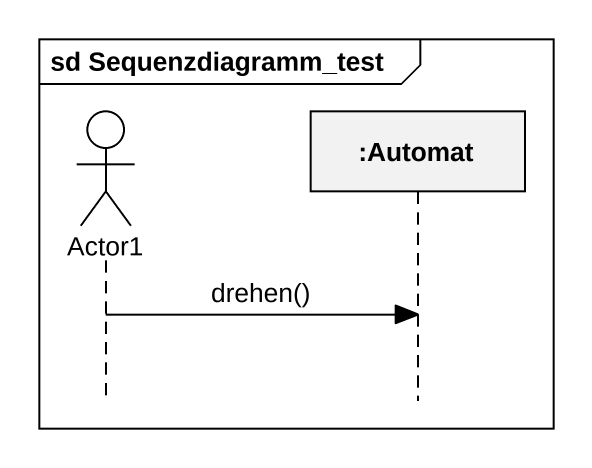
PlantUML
@startuml
mainframe sd Sequenzdiagramm_test
hide footbox
actor Actor1
participant ":Automat" as Automat

Actor1 -> Automat : drehen()
@enduml
